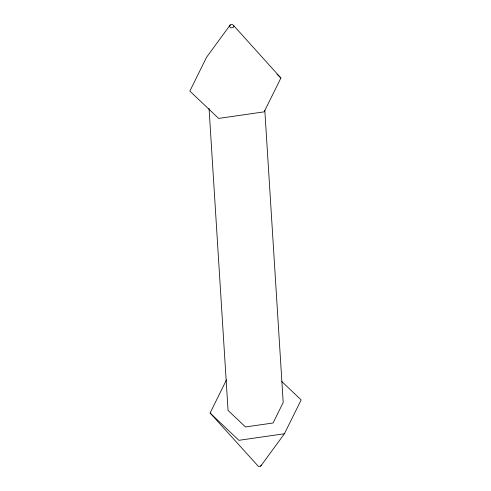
<?xml version="1.0" encoding="UTF-8"?>
<svg xmlns="http://www.w3.org/2000/svg" width="491" height="491" viewBox="0 0 491 491"><rect width="100%" height="100%" fill="white"/><g stroke="black" fill="none" stroke-linecap="round" stroke-linejoin="round"><path stroke-width="0.74" d="M230.279 24.875L229.444 26.557L230.874 27.907L233.133 27.582L233.962 25.906L232.531 24.55L230.279 24.875L206.576 57.244L189.845 91.105L218.642 118.411L264.17 111.85L280.901 77.989L233.962 25.906M281.773 381.519L301.155 399.895L284.424 433.756L260.721 466.125L258.469 466.45L210.099 413.011L226.492 379.825M260.721 466.125L261.28 465.008M284.424 433.756L238.896 440.317L210.099 413.011M277.022 74.313L280.901 77.989M264.821 110.395L283.197 402.479L273.07 422.99L245.494 426.961L228.057 410.427L209.049 108.401"/></g></svg>
